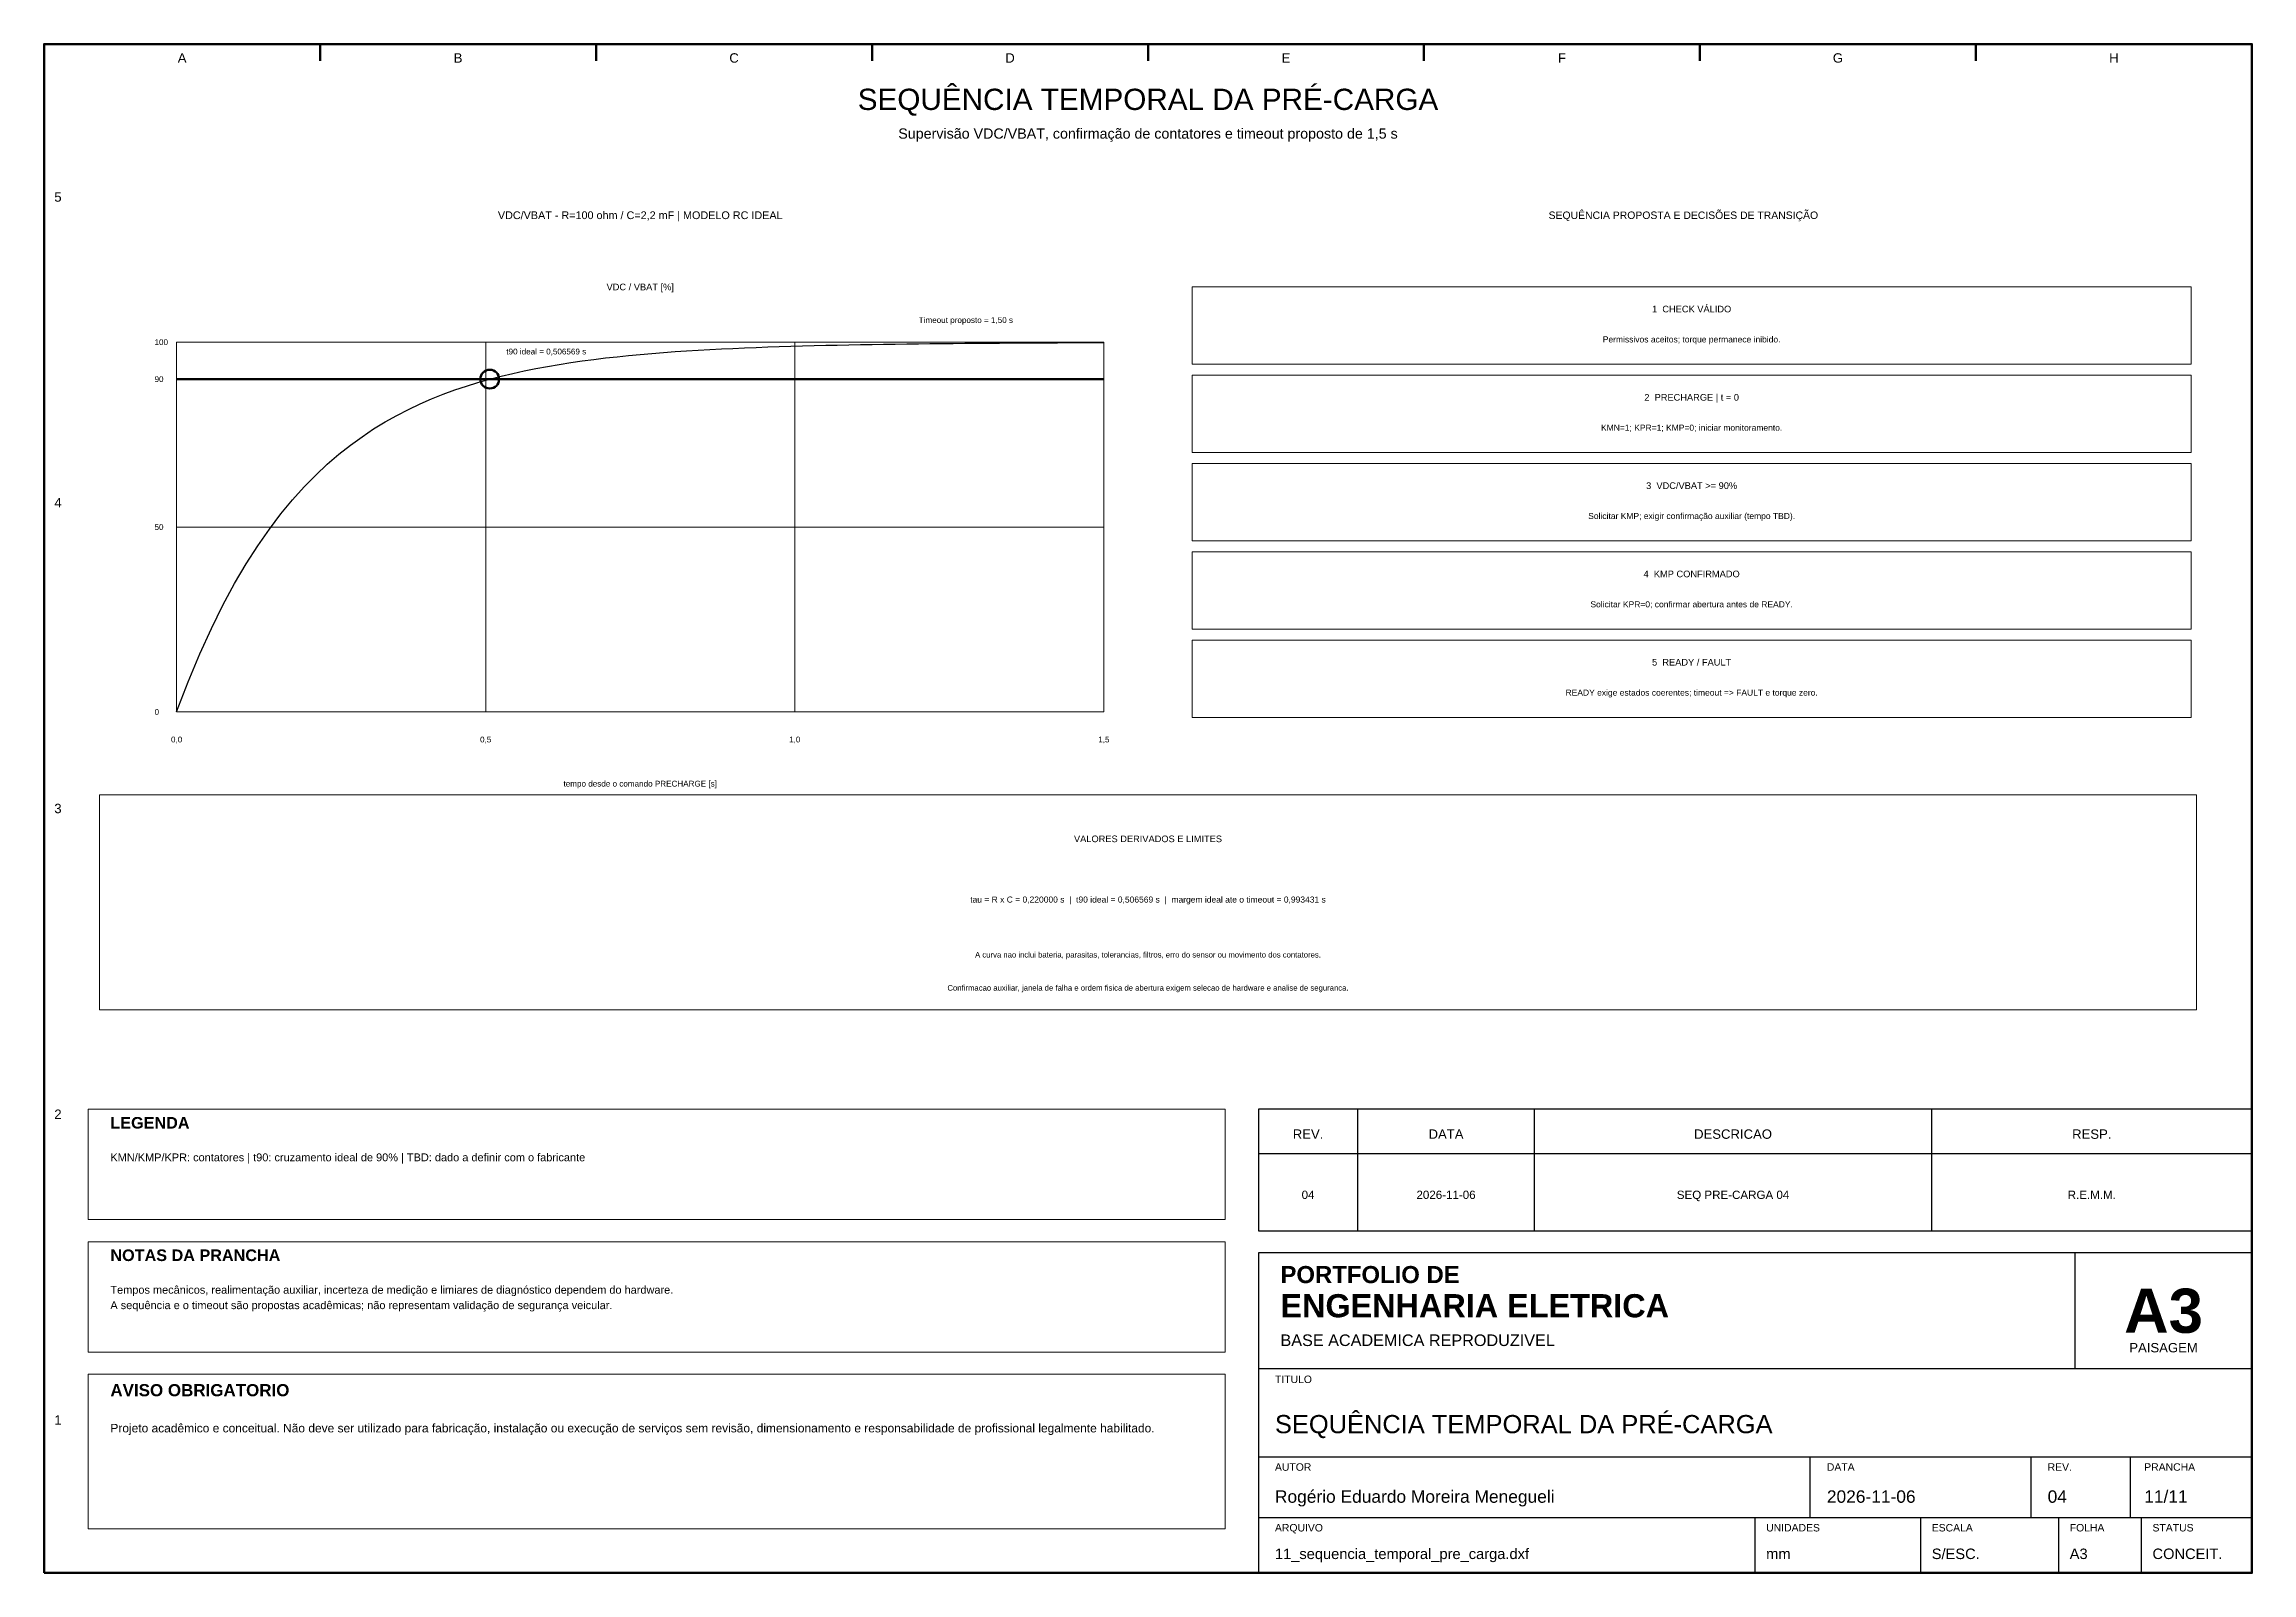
# Model space of a CAD drawing. Header units: millimetres. Extents: x 10 to 410, y 10 to 287.
import ezdxf
from ezdxf.enums import TextEntityAlignment as Align

# ---------------------------------------------------------------- set-up
doc = ezdxf.new("R2010")
doc.units = ezdxf.units.MM
for name, color, linetype, lineweight in [('00_MOLDURA', 7, 'CONTINUOUS', 50), ('01_CARIMBO', 7, 'CONTINUOUS', 25), ('02_TEXTO', 7, 'CONTINUOUS', 18), ('05_POTENCIA', 12, 'CONTINUOUS', 50), ('06_COMANDO', 94, 'CONTINUOUS', 25), ('07_INSTRUMENTACAO', 202, 'CONTINUOUS', 25), ('12_LEGENDA', 7, 'CONTINUOUS', 18), ('13_NOTAS', 7, 'CONTINUOUS', 18)]:
    doc.layers.add(name, color=color, linetype=linetype, lineweight=lineweight)
doc.styles.add('PORTFOLIO_TEXTO', font='arial.ttf')
doc.styles.add('PORTFOLIO_TITULO', font='arialbd.ttf', dxfattribs={"width": 0.92})

# ---------------------------------------------------------------- blocks, each defined once
blk = doc.blocks.new('CARIMBO_A3')
at = {"layer": '01_CARIMBO'}
for p, q in [((148, 37), (148, 58)), ((0, 37), (180, 37)), ((0, 21), (180, 21)), ((100, 10), (100, 21)), ((140, 10), (140, 21)), ((158, 10), (158, 21)), ((0, 10), (180, 10)), ((90, 0), (90, 10)), ((120, 0), (120, 10)), ((145, 0), (145, 10)), ((160, 0), (160, 10))]:
    blk.add_line(p, q, dxfattribs=at)
blk.add_lwpolyline([(0, 0), (180, 0), (180, 58), (0, 58)], close=True, dxfattribs=at)
at = {"layer": '01_CARIMBO', "style": 'PORTFOLIO_TEXTO'}
for s, p in [('TITULO', (3, 34.4)), ('AUTOR', (3, 18.5)), ('DATA', (103, 18.5)), ('REV.', (143, 18.5)), ('PRANCHA', (160.5, 18.5)), ('ARQUIVO', (3, 7.5)), ('UNIDADES', (92, 7.5)), ('ESCALA', (122, 7.5)), ('FOLHA', (147, 7.5)), ('STATUS', (162, 7.5))]:
    blk.add_text(s, height=1.35, dxfattribs=at).set_placement(p)
at = {"layer": '02_TEXTO'}
for s, height, style, p in [('PORTFOLIO DE', 3.1, 'PORTFOLIO_TITULO', (4, 52.5)), ('ENGENHARIA ELETRICA', 4.2, 'PORTFOLIO_TITULO', (4, 46.3)), ('BASE ACADEMICA REPRODUZIVEL', 2.1, 'PORTFOLIO_TEXTO', (4, 41.1))]:
    blk.add_text(s, height=height, dxfattribs=dict(at, style=style)).set_placement(p)
for s, height, style, p in [('A3', 8, 'PORTFOLIO_TITULO', (164, 47.5)), ('PAISAGEM', 1.7, 'PORTFOLIO_TEXTO', (164, 40.8))]:
    blk.add_text(s, height=height, dxfattribs=dict(at, style=style)).set_placement(p, align=Align.MIDDLE_CENTER)
at = {"layer": '02_TEXTO', "style": 'PORTFOLIO_TEXTO'}
for tag, p, height in [('TITULO', (3, 25.3), 3.3), ('AUTOR', (3, 12.7), 2.25), ('DATA', (103, 12.7), 2.25), ('REVISAO', (143, 12.7), 2.25), ('PRANCHA', (160.5, 12.7), 2.25), ('ARQUIVO', (3, 2.5), 1.9), ('UNIDADES', (92, 2.5), 1.9), ('ESCALA', (122, 2.5), 1.9), ('FOLHA', (147, 2.5), 1.9), ('STATUS', (162, 2.5), 1.9)]:
    blk.add_attdef(tag, p, '', height=height, dxfattribs=at)

msp = doc.modelspace()

# ---------------------------------------------------------------- linework, layer by layer
at = {"layer": '00_MOLDURA'}
for p, q in [((60, 287), (60, 284)), ((110, 287), (110, 284)), ((160, 287), (160, 284)), ((210, 287), (210, 284)), ((260, 287), (260, 284)), ((310, 287), (310, 284)), ((360, 287), (360, 284))]:
    msp.add_line(p, q, dxfattribs=at)
msp.add_lwpolyline([(10, 10), (410, 10), (410, 287), (10, 287)], close=True, dxfattribs=at)
at = {"layer": '01_CARIMBO'}
for p, q in [((248, 72), (248, 94)), ((280, 72), (280, 94)), ((352, 72), (352, 94)), ((230, 86), (410, 86))]:
    msp.add_line(p, q, dxfattribs=at)
msp.add_lwpolyline([(230, 72), (410, 72), (410, 94), (230, 94)], close=True, dxfattribs=at)
at = {"layer": '02_TEXTO'}
for q in [(34, 233), (202, 166)]:
    msp.add_line((34, 166), q, dxfattribs=at)
at = {"layer": '05_POTENCIA'}
msp.add_line((34, 226.3), (202, 226.3), dxfattribs=at)
msp.add_circle((90.74, 226.3), 1.7, dxfattribs=at)
at = {"layer": '07_INSTRUMENTACAO'}
for p, q in [((136.9, 231.97), (139, 232.06)), ((139, 232.06), (141.1, 232.13)), ((141.1, 232.13), (143.2, 232.2)), ((143.2, 232.2), (145.3, 232.27)), ((145.3, 232.27), (147.4, 232.33)), ((147.4, 232.33), (149.5, 232.38)), ((149.5, 232.38), (151.6, 232.43)), ((151.6, 232.43), (153.7, 232.48)), ((153.7, 232.48), (155.8, 232.52)), ((155.8, 232.52), (157.9, 232.56)), ((157.9, 232.56), (160, 232.6)), ((160, 232.6), (162.1, 232.63)), ((162.1, 232.63), (164.2, 232.66)), ((164.2, 232.66), (166.3, 232.69)), ((166.3, 232.69), (168.4, 232.71)), ((168.4, 232.71), (170.5, 232.74)), ((170.5, 232.74), (172.6, 232.76)), ((172.6, 232.76), (174.7, 232.78)), ((174.7, 232.78), (176.8, 232.8)), ((176.8, 232.8), (178.9, 232.81)), ((178.9, 232.81), (181, 232.83)), ((181, 232.83), (183.1, 232.84)), ((183.1, 232.84), (185.2, 232.86)), ((185.2, 232.86), (187.3, 232.87)), ((187.3, 232.87), (189.4, 232.88)), ((189.4, 232.88), (191.5, 232.89)), ((191.5, 232.89), (193.6, 232.9)), ((193.6, 232.9), (195.7, 232.91)), ((195.7, 232.91), (197.8, 232.91)), ((197.8, 232.91), (199.9, 232.92)), ((199.9, 232.92), (202, 232.93)), ((97, 227.8), (99.1, 228.23)), ((99.1, 228.23), (101.2, 228.62)), ((101.2, 228.62), (103.3, 228.98)), ((103.3, 228.98), (105.4, 229.31)), ((105.4, 229.31), (107.5, 229.61)), ((107.5, 229.61), (109.6, 229.88)), ((109.6, 229.88), (111.7, 230.14)), ((111.7, 230.14), (113.8, 230.37)), ((113.8, 230.37), (115.9, 230.59)), ((115.9, 230.59), (118, 230.78)), ((118, 230.78), (120.1, 230.97)), ((120.1, 230.97), (122.2, 231.13)), ((122.2, 231.13), (124.3, 231.28)), ((124.3, 231.28), (126.4, 231.42)), ((126.4, 231.42), (128.5, 231.55)), ((128.5, 231.55), (130.6, 231.67)), ((130.6, 231.67), (132.7, 231.78)), ((132.7, 231.78), (134.8, 231.88)), ((134.8, 231.88), (136.9, 231.97)), ((82.3, 223.56), (84.4, 224.34)), ((84.4, 224.34), (86.5, 225.04)), ((86.5, 225.04), (88.6, 225.69)), ((88.6, 225.69), (90.7, 226.29)), ((90.7, 226.29), (92.8, 226.84)), ((92.8, 226.84), (94.9, 227.34)), ((94.9, 227.34), (97, 227.8)), ((73.9, 219.73), (76, 220.82)), ((76, 220.82), (78.1, 221.81)), ((78.1, 221.81), (80.2, 222.73)), ((80.2, 222.73), (82.3, 223.56)), ((67.6, 215.87), (69.7, 217.27)), ((69.7, 217.27), (71.8, 218.55)), ((71.8, 218.55), (73.9, 219.73)), ((61.3, 210.87), (63.4, 212.68)), ((63.4, 212.68), (65.5, 214.34)), ((65.5, 214.34), (67.6, 215.87)), ((57.1, 206.76), (59.2, 208.91)), ((59.2, 208.91), (61.3, 210.87)), ((52.9, 201.89), (55, 204.43)), ((55, 204.43), (57.1, 206.76)), ((50.8, 199.12), (52.9, 201.89)), ((46.6, 192.82), (48.7, 196.1)), ((48.7, 196.1), (50.8, 199.12)), ((44.5, 189.25), (46.6, 192.82)), ((42.4, 185.35), (44.5, 189.25)), ((40.3, 181.12), (42.4, 185.35)), ((38.2, 176.5), (40.3, 181.12)), ((36.1, 171.47), (38.2, 176.5)), ((34, 166), (36.1, 171.47))]:
    msp.add_line(p, q, dxfattribs=at)
at = {"layer": '12_LEGENDA'}
for p, q in [((34, 233), (202, 233)), ((90, 166), (90, 233)), ((146, 166), (146, 233)), ((202, 166), (202, 233)), ((34, 199.5), (202, 199.5))]:
    msp.add_line(p, q, dxfattribs=at)
msp.add_lwpolyline([(18, 74), (224, 74), (224, 94), (18, 94)], close=True, dxfattribs=at)
at = {"layer": '13_NOTAS'}
for points in [[(218, 229), (399, 229), (399, 243), (218, 243)], [(218, 213), (399, 213), (399, 227), (218, 227)], [(218, 197), (399, 197), (399, 211), (218, 211)], [(218, 181), (399, 181), (399, 195), (218, 195)], [(218, 165), (399, 165), (399, 179), (218, 179)], [(20, 112), (400, 112), (400, 151), (20, 151)], [(18, 50), (224, 50), (224, 70), (18, 70)], [(18, 18), (224, 18), (224, 46), (18, 46)]]:
    msp.add_lwpolyline(points, close=True, dxfattribs=at)

# ---------------------------------------------------------------- block references
at = {"layer": '01_CARIMBO'}
msp.add_blockref('CARIMBO_A3', (230, 10), dxfattribs=at).add_auto_attribs({'TITULO': 'SEQUÊNCIA TEMPORAL DA PRÉ-CARGA', 'AUTOR': 'Rogério Eduardo Moreira Menegueli', 'DATA': '2026-11-06', 'REVISAO': '04', 'PRANCHA': '11/11', 'ARQUIVO': '11_sequencia_temporal_pre_carga.dxf', 'UNIDADES': 'mm', 'ESCALA': 'S/ESC.', 'FOLHA': 'A3', 'STATUS': 'CONCEIT.'})

# ---------------------------------------------------------------- texts
at = {"layer": '00_MOLDURA', "style": 'PORTFOLIO_TEXTO'}
for s, p in [('A', (35, 284.5)), ('B', (85, 284.5)), ('C', (135, 284.5)), ('D', (185, 284.5)), ('E', (235, 284.5)), ('F', (285, 284.5)), ('G', (335, 284.5)), ('H', (385, 284.5)), ('5', (12.5, 259.3)), ('4', (12.5, 203.9)), ('3', (12.5, 148.5)), ('2', (12.5, 93.1)), ('1', (12.5, 37.7))]:
    msp.add_text(s, height=1.7, dxfattribs=at).set_placement(p, align=Align.MIDDLE_CENTER)
at = {"layer": '01_CARIMBO', "style": 'PORTFOLIO_TEXTO'}
for s, p in [('REV.', (239, 89.5)), ('DATA', (264, 89.5)), ('DESCRICAO', (316, 89.5)), ('RESP.', (381, 89.5))]:
    msp.add_text(s, height=1.7, dxfattribs=at).set_placement(p, align=Align.MIDDLE_CENTER)
at = {"layer": '02_TEXTO', "style": 'PORTFOLIO_TEXTO'}
for s, height, p in [('SEQUÊNCIA TEMPORAL DA PRÉ-CARGA', 3.85, (210, 277)), ('Supervisão VDC/VBAT, confirmação de contatores e timeout proposto de 1,5 s', 1.85, (210, 270.8)), ('VDC / VBAT [%]', 1.2, (118, 243)), ('Permissivos aceitos; torque permanece inibido.', 1.1, (308.5, 233.5)), ('KMN=1; KPR=1; KMP=0; iniciar monitoramento.', 1.1, (308.5, 217.5)), ('Solicitar KMP; exigir confirmação auxiliar (tempo TBD).', 1.1, (308.5, 201.5)), ('Solicitar KPR=0; confirmar abertura antes de READY.', 1.1, (308.5, 185.5)), ('READY exige estados coerentes; timeout => FAULT e torque zero.', 1.1, (308.5, 169.5)), ('0,0', 1.05, (34, 161)), ('0,5', 1.05, (90, 161)), ('1,0', 1.05, (146, 161)), ('1,5', 1.05, (202, 161)), ('tempo desde o comando PRECHARGE [s]', 1.05, (118, 153)), ('tau = R x C = 0,220000 s  |  t90 ideal = 0,506569 s  |  margem ideal ate o timeout = 0,993431 s', 1.1, (210, 132)), ('A curva nao inclui bateria, parasitas, tolerancias, filtros, erro do sensor ou movimento dos contatores.', 1, (210, 122)), ('Confirmacao auxiliar, janela de falha e ordem fisica de abertura exigem selecao de hardware e analise de seguranca.', 1, (210, 116)), ('04', 1.5, (239, 78.5)), ('2026-11-06', 1.5, (264, 78.5)), ('SEQ PRE-CARGA 04', 1.5, (316, 78.5)), ('R.E.M.M.', 1.5, (381, 78.5))]:
    msp.add_text(s, height=height, dxfattribs=at).set_placement(p, align=Align.MIDDLE_CENTER)
for s, p in [('100', (30, 233)), ('90', (30, 226.3)), ('50', (30, 199.5)), ('0', (30, 166))]:
    msp.add_text(s, height=1.05, dxfattribs=at).set_placement(p, align=Align.MIDDLE_LEFT)
at = {"layer": '05_POTENCIA', "style": 'PORTFOLIO_TEXTO'}
msp.add_text('Timeout proposto = 1,50 s', height=1.05, dxfattribs=at).set_placement((177, 237), align=Align.MIDDLE_CENTER)
msp.add_text('t90 ideal = 0,506569 s', height=1.05, dxfattribs=at).set_placement((93.74, 231.3), align=Align.MIDDLE_LEFT)
at = {"layer": '06_COMANDO', "style": 'PORTFOLIO_TEXTO'}
for s, height, p in [('SEQUÊNCIA PROPOSTA E DECISÕES DE TRANSIÇÃO', 1.35, (307, 256)), ('1  CHECK VÁLIDO', 1.2, (308.5, 239)), ('2  PRECHARGE | t = 0', 1.2, (308.5, 223)), ('3  VDC/VBAT >= 90%', 1.2, (308.5, 207)), ('4  KMP CONFIRMADO', 1.2, (308.5, 191)), ('5  READY / FAULT', 1.2, (308.5, 175))]:
    msp.add_text(s, height=height, dxfattribs=at).set_placement(p, align=Align.MIDDLE_CENTER)
at = {"layer": '07_INSTRUMENTACAO', "style": 'PORTFOLIO_TEXTO'}
msp.add_text('VDC/VBAT - R=100 ohm / C=2,2 mF | MODELO RC IDEAL', height=1.4, dxfattribs=at).set_placement((118, 256), align=Align.MIDDLE_CENTER)
at = {"layer": '12_LEGENDA', "style": 'PORTFOLIO_TITULO'}
msp.add_text('LEGENDA', height=2.1, dxfattribs=at).set_placement((22, 90.5))
at = {"layer": '12_LEGENDA', "insert": (22, 86), "char_height": 1.42, "width": 198, "attachment_point": 1, "line_spacing_factor": 1.18, "style": 'PORTFOLIO_TEXTO'}
msp.add_mtext('KMN/KMP/KPR: contatores | t90: cruzamento ideal de 90% | TBD: dado a definir com o fabricante', dxfattribs=at)
at = {"layer": '13_NOTAS', "style": 'PORTFOLIO_TEXTO'}
msp.add_text('VALORES DERIVADOS E LIMITES', height=1.2, dxfattribs=at).set_placement((210, 143), align=Align.MIDDLE_CENTER)
at = {"layer": '13_NOTAS', "style": 'PORTFOLIO_TITULO'}
for s, height, p in [('NOTAS DA PRANCHA', 2.1, (22, 66.5)), ('AVISO OBRIGATORIO', 2.2, (22, 42))]:
    msp.add_text(s, height=height, dxfattribs=at).set_placement(p)
at = {"layer": '13_NOTAS', "width": 198, "attachment_point": 1, "line_spacing_factor": 1.18, "style": 'PORTFOLIO_TEXTO'}
for s, insert, char_height in [('Tempos mecânicos, realimentação auxiliar, incerteza de medição e limiares de diagnóstico dependem do hardware.\\PA sequência e o timeout são propostas acadêmicas; não representam validação de segurança veicular.', (22, 62), 1.42), ('Projeto acadêmico e conceitual. Não deve ser utilizado para fabricação, instalação ou execução de serviços sem revisão, dimensionamento e responsabilidade de profissional legalmente habilitado.', (22, 37), 1.55)]:
    msp.add_mtext(s, dxfattribs=dict(at, insert=insert, char_height=char_height))

doc.saveas('drawing.dxf')
